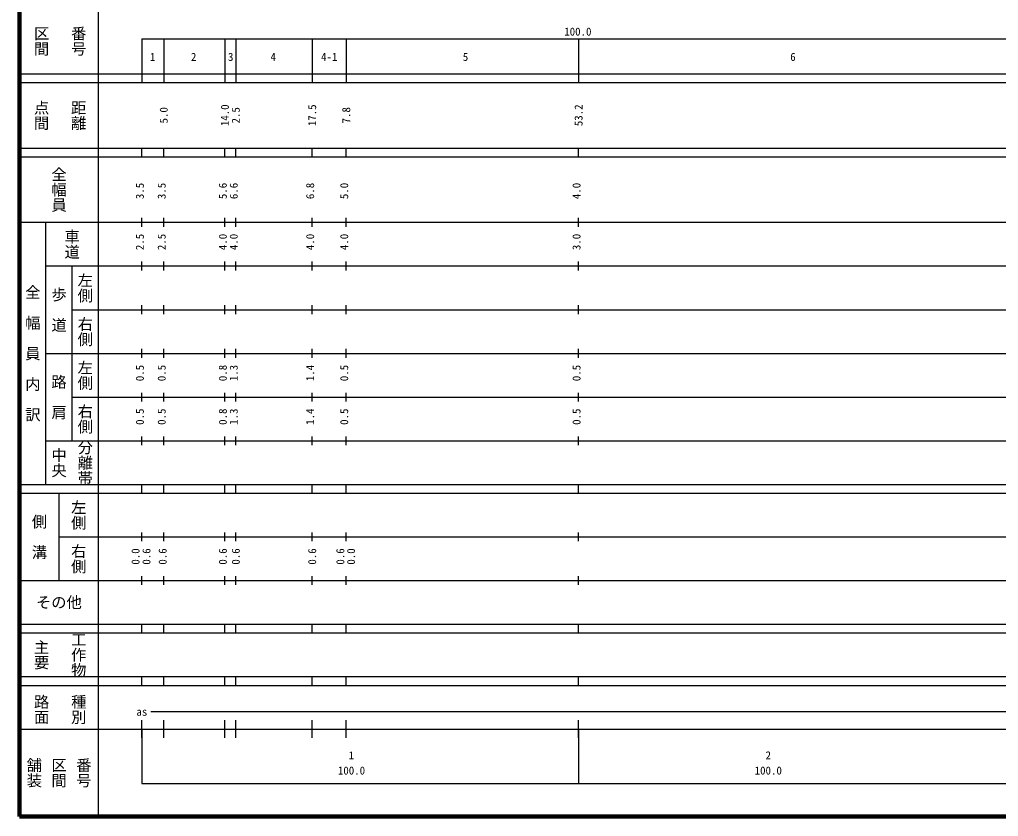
# Model space of a CAD drawing. Units: millimetres on the paper, enlarged 1000 times. Extents: x 40000 to 680000, y 20000 to 380000.
# Drawn here: x 40000 to 264151, y 20000 to 202409 of the extents above; entities that cross this region are included whole.
import ezdxf
from ezdxf.enums import TextEntityAlignment as Align

# ---------------------------------------------------------------- set-up
doc = ezdxf.new("R2010")
doc.units = ezdxf.units.MM
doc.header["$LTSCALE"] = 1000
doc.layers.add('M-TTL', color=2, linetype='Continuous', lineweight=140)
doc.layers.add('M-TTL-BAND', color=7, linetype='Continuous', lineweight=25)
doc.styles.add('@ＭＳ ゴシック', font='')
doc.styles.add('ＭＳ ゴシック', font='')
doc.styles.get('@ＭＳ ゴシック').set_extended_font_data('@MS Gothic')
doc.styles.get('ＭＳ ゴシック').set_extended_font_data('MS Gothic')

msp = doc.modelspace()

# ---------------------------------------------------------------- linework, layer by layer
at = {"layer": 'M-TTL'}
for p, q in [((40000, 380000), (40000, 20000)), ((40000, 20000), (680000, 20000))]:
    msp.add_line(p, q, dxfattribs=at)
at = {"layer": 'M-TTL-BAND'}
for p, q in [((58000, 370000), (58000, 20000)), ((68000, 198000), (579000, 198000)), ((68000, 198000), (68000, 188000)), ((73000, 198000), (73000, 188000)), ((87000, 198000), (87000, 188000)), ((89500, 198000), (89500, 188000)), ((107000, 198000), (107000, 188000)), ((114800, 198000), (114800, 188000)), ((168000, 198000), (168000, 188000)), ((40000, 190000), (579000, 190000)), ((40000, 188000), (579000, 188000)), ((40000, 173000), (579000, 173000)), ((68000, 171000), (68000, 173000)), ((73000, 171000), (73000, 173000)), ((87000, 171000), (87000, 173000)), ((89500, 171000), (89500, 173000)), ((107000, 171000), (107000, 173000)), ((114800, 171000), (114800, 173000)), ((168000, 171000), (168000, 173000)), ((40000, 171000), (579000, 171000)), ((68000, 155000), (68000, 157000)), ((73000, 155000), (73000, 157000)), ((87000, 155000), (87000, 157000)), ((89500, 155000), (89500, 157000)), ((107000, 155000), (107000, 157000)), ((114800, 155000), (114800, 157000)), ((168000, 155000), (168000, 157000)), ((40000, 156000), (579000, 156000)), ((46000, 96000), (46000, 156000)), ((46000, 146000), (579000, 146000)), ((52000, 146000), (52000, 106000)), ((68000, 145000), (68000, 147000)), ((73000, 145000), (73000, 147000)), ((87000, 145000), (87000, 147000)), ((89500, 145000), (89500, 147000)), ((107000, 145000), (107000, 147000)), ((114800, 145000), (114800, 147000)), ((168000, 145000), (168000, 147000)), ((68000, 135000), (68000, 137000)), ((73000, 135000), (73000, 137000)), ((87000, 135000), (87000, 137000)), ((89500, 135000), (89500, 137000)), ((107000, 135000), (107000, 137000)), ((114800, 135000), (114800, 137000)), ((168000, 135000), (168000, 137000)), ((52000, 136000), (579000, 136000)), ((46000, 126000), (579000, 126000)), ((68000, 125000), (68000, 127000)), ((73000, 125000), (73000, 127000)), ((87000, 125000), (87000, 127000)), ((89500, 125000), (89500, 127000)), ((107000, 125000), (107000, 127000)), ((114800, 125000), (114800, 127000)), ((168000, 125000), (168000, 127000)), ((68000, 115000), (68000, 117000)), ((73000, 115000), (73000, 117000)), ((87000, 115000), (87000, 117000)), ((89500, 115000), (89500, 117000)), ((107000, 115000), (107000, 117000)), ((114800, 115000), (114800, 117000)), ((168000, 115000), (168000, 117000)), ((52000, 116000), (579000, 116000)), ((46000, 106000), (579000, 106000)), ((68000, 105000), (68000, 107000)), ((73000, 105000), (73000, 107000)), ((87000, 105000), (87000, 107000)), ((89500, 105000), (89500, 107000)), ((107000, 105000), (107000, 107000)), ((114800, 105000), (114800, 107000)), ((168000, 105000), (168000, 107000)), ((40000, 96000), (579000, 96000)), ((68000, 94000), (68000, 96000)), ((73000, 94000), (73000, 96000)), ((87000, 94000), (87000, 96000)), ((89500, 94000), (89500, 96000)), ((107000, 94000), (107000, 96000)), ((114800, 94000), (114800, 96000)), ((168000, 94000), (168000, 96000)), ((40000, 94000), (579000, 94000)), ((49000, 94000), (49000, 74000)), ((49000, 84000), (579000, 84000)), ((68000, 83000), (68000, 85000)), ((73000, 83000), (73000, 85000)), ((87000, 83000), (87000, 85000)), ((89500, 83000), (89500, 85000)), ((107000, 83000), (107000, 85000)), ((114800, 83000), (114800, 85000)), ((168000, 83000), (168000, 85000)), ((40000, 74000), (579000, 74000)), ((68000, 73000), (68000, 75000)), ((73000, 73000), (73000, 75000)), ((87000, 73000), (87000, 75000)), ((89500, 73000), (89500, 75000)), ((107000, 73000), (107000, 75000)), ((114800, 73000), (114800, 75000)), ((168000, 73000), (168000, 75000)), ((40000, 64000), (579000, 64000)), ((68000, 62000), (68000, 64000)), ((73000, 62000), (73000, 64000)), ((87000, 62000), (87000, 64000)), ((89500, 62000), (89500, 64000)), ((107000, 62000), (107000, 64000)), ((114800, 62000), (114800, 64000)), ((168000, 62000), (168000, 64000)), ((40000, 62000), (579000, 62000)), ((40000, 52000), (579000, 52000)), ((68000, 50000), (68000, 52000)), ((73000, 50000), (73000, 52000)), ((87000, 50000), (87000, 52000)), ((89500, 50000), (89500, 52000)), ((107000, 50000), (107000, 52000)), ((114800, 50000), (114800, 52000)), ((168000, 50000), (168000, 52000)), ((40000, 50000), (579000, 50000)), ((70039, 44000), (563186, 44000)), ((68000, 38000), (68000, 42000)), ((73000, 38000), (73000, 42000)), ((87000, 38000), (87000, 42000)), ((89500, 38000), (89500, 42000)), ((107000, 38000), (107000, 42000)), ((114800, 38000), (114800, 42000)), ((168000, 38000), (168000, 42000)), ((40000, 40000), (579000, 40000)), ((68000, 40000), (68000, 27500)), ((168000, 40000), (168000, 27500)), ((68000, 27500), (579000, 27500))]:
    msp.add_line(p, q, dxfattribs=at)

# ---------------------------------------------------------------- texts
for s, height, rotation, style, p in [('区間', 2566, 270, '@ＭＳ ゴシック', (45000, 197500)), ('番号', 2566, 270, '@ＭＳ ゴシック', (53500, 197500)), ('点間', 2566, 270, '@ＭＳ ゴシック', (45000, 180500)), ('距離', 2566, 270, '@ＭＳ ゴシック', (53500, 180500)), ('5.0', 1833, 90, 'ＭＳ ゴシック', (73000, 180500)), ('14.0', 1833, 90, 'ＭＳ ゴシック', (87000, 180500)), ('2.5', 1833, 90, 'ＭＳ ゴシック', (89500, 180500)), ('17.5', 1833, 90, 'ＭＳ ゴシック', (107000, 180500)), ('7.8', 1833, 90, 'ＭＳ ゴシック', (114800, 180500)), ('53.2', 1833, 90, 'ＭＳ ゴシック', (168000, 180500)), ('全幅員', 2566, 270, '@ＭＳ ゴシック', (49000, 163500)), ('車道', 2566, 270, '@ＭＳ ゴシック', (52000, 151000)), ('左側', 2566, 270, '@ＭＳ ゴシック', (55000, 141000)), ('全\u3000幅\u3000員\u3000内\u3000訳', 2566, 270, '@ＭＳ ゴシック', (43000, 126000)), ('歩\u3000道', 2566, 270, '@ＭＳ ゴシック', (49000, 136000)), ('右側', 2566, 270, '@ＭＳ ゴシック', (55000, 131000)), ('左側', 2566, 270, '@ＭＳ ゴシック', (55000, 121000)), ('路\u3000肩', 2566, 270, '@ＭＳ ゴシック', (49000, 116000)), ('右側', 2566, 270, '@ＭＳ ゴシック', (55000, 111000)), ('分離帯', 2566, 270, '@ＭＳ ゴシック', (55000, 101000)), ('中央', 2566, 270, '@ＭＳ ゴシック', (49000, 101000)), ('左側', 2566, 270, '@ＭＳ ゴシック', (53500, 89000)), ('側\u3000溝', 2566, 270, '@ＭＳ ゴシック', (44500, 84000)), ('右側', 2566, 270, '@ＭＳ ゴシック', (53500, 79000)), ('0.6', 1833, 90, 'ＭＳ ゴシック', (72750, 79500)), ('0.6', 1833, 90, 'ＭＳ ゴシック', (89500, 79500)), ('0.6', 1833, 90, 'ＭＳ ゴシック', (107000, 79500)), ('0.6', 1833, 90, 'ＭＳ ゴシック', (113438, 79500)), ('0.0', 1833, 90, 'ＭＳ ゴシック', (115905, 79500)), ('工作物', 2566, 270, '@ＭＳ ゴシック', (53500, 57000)), ('主要', 2566, 270, '@ＭＳ ゴシック', (45000, 57000)), ('路面', 2566, 270, '@ＭＳ ゴシック', (45000, 44500)), ('種別', 2566, 270, '@ＭＳ ゴシック', (53500, 44500)), ('舗装', 2566, 270, '@ＭＳ ゴシック', (43333, 30000)), ('区間', 2566, 270, '@ＭＳ ゴシック', (49000, 30000)), ('番号', 2566, 270, '@ＭＳ ゴシック', (54667, 30000))]:
    msp.add_text(s, height=height, rotation=rotation, dxfattribs=dict(at, style=style)).set_placement(p, align=Align.MIDDLE_CENTER)
at = {"layer": 'M-TTL-BAND', "style": 'ＭＳ ゴシック'}
for s, p in [('100.0', (167844, 198195)), ('1', (70461, 192405)), ('2', (79866, 192405)), ('3', (88344, 192405)), ('4', (98086, 192405)), ('4-1', (110907, 192405)), ('5', (142117, 192405)), ('6', (217105, 192405)), ('as', (68000, 42500)), ('1', (116007, 32523)), ('2', (211446, 32523)), ('100.0', (116007, 29033)), ('100.0', (211446, 29033))]:
    msp.add_text(s, height=1833, dxfattribs=at).set_placement(p, align=Align.BOTTOM_CENTER)
for s, p in [('3.5', (69000, 163174)), ('3.5', (74000, 163174)), ('5.6', (88000, 163174)), ('6.6', (90500, 163174)), ('6.8', (108000, 163174)), ('5.0', (115800, 163174)), ('4.0', (169000, 163174)), ('2.5', (69000, 151500)), ('2.5', (74000, 151500)), ('4.0', (88000, 151500)), ('4.0', (90500, 151500)), ('4.0', (108000, 151500)), ('4.0', (115800, 151500)), ('3.0', (169000, 151500)), ('0.5', (69000, 121500)), ('0.5', (74000, 121500)), ('0.8', (88000, 121500)), ('1.3', (90500, 121500)), ('1.4', (108000, 121500)), ('0.5', (115800, 121500)), ('0.5', (169000, 121500)), ('0.5', (69000, 111500)), ('0.5', (74000, 111500)), ('0.8', (88000, 111500)), ('1.3', (90500, 111500)), ('1.4', (108000, 111500)), ('0.5', (115800, 111500)), ('0.5', (169000, 111500)), ('0.0', (68015, 79500)), ('0.6', (70515, 79500)), ('0.6', (88000, 79500))]:
    msp.add_text(s, height=1833, rotation=90, dxfattribs=at).set_placement(p, align=Align.BOTTOM_CENTER)
msp.add_text('その他', height=2566, dxfattribs=at).set_placement((49000, 69000), align=Align.MIDDLE_CENTER)

doc.saveas('drawing.dxf')
